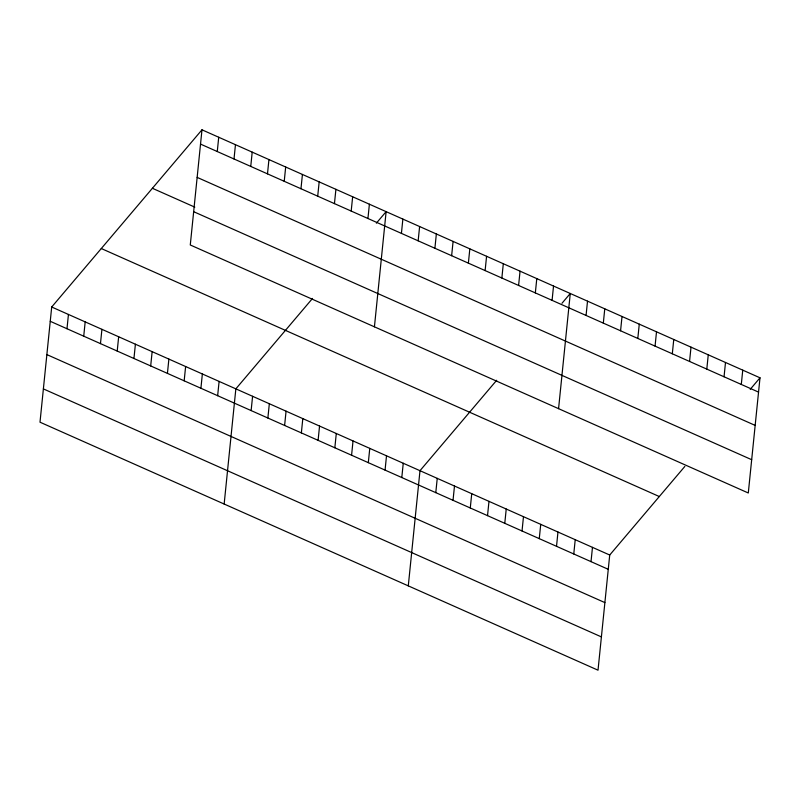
<?xml version="1.0" encoding="UTF-8"?>
<svg xmlns="http://www.w3.org/2000/svg" width="800" height="800" viewBox="0 0 800 800"><rect width="100%" height="100%" fill="white"/><g stroke="black" fill="none" stroke-linecap="round" stroke-linejoin="round"><path stroke-width="1.2" d="M201.98 129.81L190.28 244.98L748.3 492.99L760 377.81L201.98 129.81L51.7 307.01L40 422.19L598.02 670.19L609.72 555.02L684.86 466.41M66.99 328.74L68.44 314.45M83.73 336.19L85.18 321.89M100.47 343.63L101.92 329.33M117.21 351.07L118.66 336.77M133.95 358.51L135.4 344.21M150.69 365.95L152.14 351.65M167.43 373.39L168.88 359.09M184.17 380.83L185.62 366.53M217.27 151.54L218.72 137.25M200.91 388.27L202.36 373.97M234.01 158.98L235.46 144.69M217.65 395.71L219.1 381.41M250.75 166.42L252.2 152.13M224.15 504.03L235.85 388.85L312.53 298.42M267.49 173.86L268.94 159.57M251.13 410.59L252.59 396.29M284.23 181.3L285.68 167.01M267.87 418.03L269.33 403.73M300.97 188.74L302.43 174.45M284.61 425.47L286.07 411.17M317.71 196.18L319.17 181.89M301.36 432.91L302.81 418.61M334.45 203.62L335.91 189.33M318.1 440.35L319.55 426.05M351.19 211.06L352.65 196.77M334.84 447.79L336.29 433.49M367.94 218.5L369.39 204.21M351.58 455.23L353.03 440.93M374.43 326.82L386.13 211.65L376.36 223.17M368.32 462.67L369.77 448.37M401.42 233.38L402.87 219.09M385.06 470.11L386.51 455.81M418.16 240.82L419.61 226.53M401.8 477.55L403.25 463.25M434.9 248.26L436.35 233.97M408.29 585.87L419.99 470.69L496.68 380.27M451.64 255.7L453.09 241.41M435.79 492.65L437.24 478.36M468.38 263.14L469.83 248.85M453.03 500.32L454.49 486.03M485.12 270.58L486.57 256.29M470.28 507.99L471.73 493.69M501.86 278.02L503.31 263.73M487.53 515.65L488.98 501.36M518.6 285.46L520.05 271.17M504.78 523.32L506.23 509.02M535.34 292.9L536.79 278.61M522.03 530.98L523.48 516.69M552.08 300.34L553.53 286.05M539.27 538.65L540.73 524.35M558.57 408.67L570.27 293.49L562.01 303.24M556.52 546.31L557.97 532.02M586.07 315.45L587.52 301.16M573.77 553.98L575.22 539.69M603.32 323.11L604.77 308.82M591.02 561.65L592.47 547.35M620.57 330.78L622.02 316.49M637.81 338.45L639.27 324.15M655.06 346.11L656.51 331.82M672.31 353.78L673.76 339.48M689.56 361.44L691.01 347.15M706.8 369.11L708.26 354.81M724.05 376.77L725.5 362.48M741.3 384.44L742.75 370.15M750.23 389.33L760 377.81M200.53 144.1L758.55 392.11M197.15 177.39L755.17 425.4M152.39 188.28L194.8 207.13M193.66 211.69L751.68 459.7M101.29 248.53L659.31 496.54M51.7 307.01L609.72 555.02M50.25 321.3L608.27 569.31M46.87 354.6L604.88 602.6M43.38 388.9L601.4 636.9"/></g></svg>
